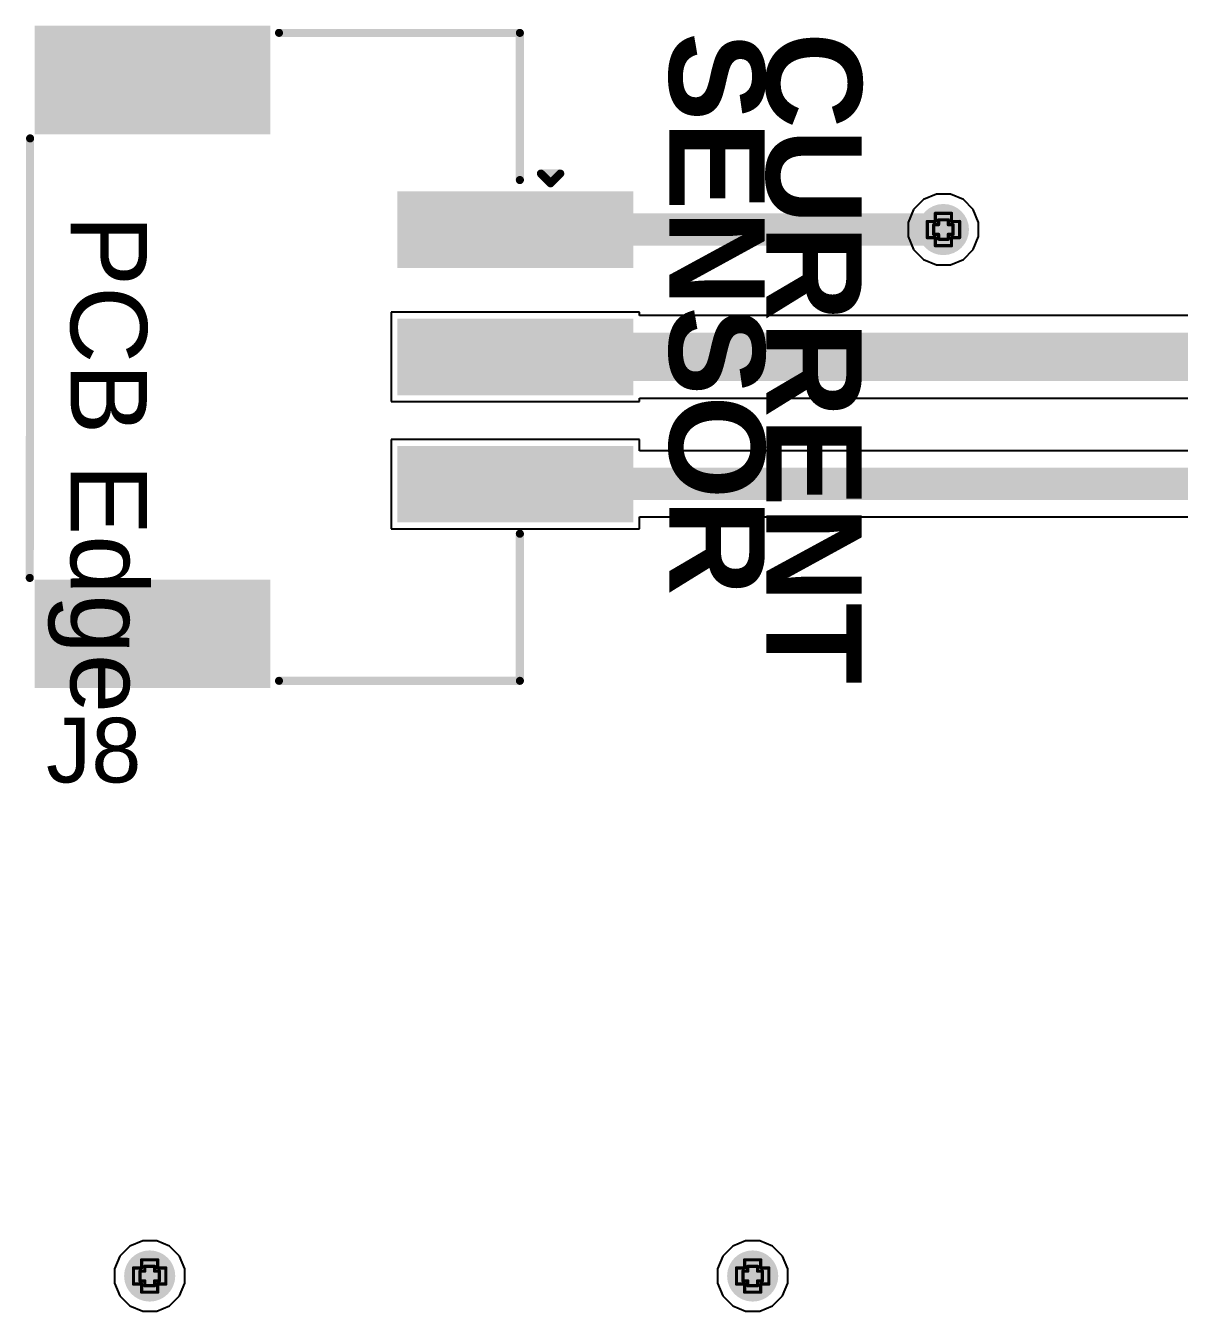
# Model space of a CAD drawing. Header units: inches. Extents: x -7 to 5163, y -3 to 5149.
# Drawn here: x 45.07 to 63.19, y 41.2 to 61.4 of the extents above; entities that cross this region are included whole.
import ezdxf

# ---------------------------------------------------------------- set-up
doc = ezdxf.new("R2010")
doc.units = ezdxf.units.IN
for name, color, linetype in [('Bottom Layer', 5, 'Continuous'), ('Bottom Solder', 6, 'Continuous'), ('Drill Drawing', 1, 'Continuous'), ('GND', 76, 'Continuous'), ('PWR', 16, 'Continuous'), ('Top Layer', 1, 'Continuous'), ('Top Overlay', 2, 'Continuous'), ('Top Paste', 8, 'Continuous'), ('Top Solder', 216, 'Continuous'), ('Via Holes', 16, 'Continuous')]:
    doc.layers.add(name, color=color, linetype=linetype)
doc.styles.add('Arial', font='', dxfattribs={"height": 0.2})
doc.styles.add('Arial_Bold', font='', dxfattribs={"height": 0.2})
doc.styles.get('Arial').set_extended_font_data('Arial')
doc.styles.get('Arial_Bold').set_extended_font_data('Arial', bold=True)

# ---------------------------------------------------------------- blocks, each defined once
blk = doc.blocks.new('WAFER_PH2_0_3PWB_66')
at = {"layer": 'Top Layer'}
for points in [[(-2.5, 4.6), (-1.5, 4.6), (-1.5, 1.1), (-2.5, 1.1)], [(-0.5, 4.6), (0.5, 4.6), (0.5, 1.1), (-0.5, 1.1)], [(1.5, 4.6), (2.5, 4.6), (2.5, 1.1), (1.5, 1.1)], [(-5.1, -1.1), (-3.6, -1.1), (-3.6, -4.6), (-5.1, -4.6)], [(3.6, -1.1), (5.1, -1.1), (5.1, -4.6), (3.6, -4.6)]]:
    blk.add_hatch(color=1, dxfattribs=at).paths.add_polyline_path(points)
at = {"layer": 'Top Paste'}
for points in [[(-2.5, 4.6), (-1.5, 4.6), (-1.5, 1.1), (-2.5, 1.1)], [(-0.5, 4.6), (0.5, 4.6), (0.5, 1.1), (-0.5, 1.1)], [(1.5, 4.6), (2.5, 4.6), (2.5, 1.1), (1.5, 1.1)], [(-5.1, -1.1), (-3.6, -1.1), (-3.6, -4.6), (-5.1, -4.6)], [(3.6, -1.1), (5.1, -1.1), (5.1, -4.6), (3.6, -4.6)]]:
    blk.add_hatch(color=8, dxfattribs=at).paths.add_polyline_path(points)
at = {"layer": 'Top Solder'}
for points in [[(-2.602, 4.702), (-1.398, 4.702), (-1.398, 0.998), (-2.602, 0.998)], [(-0.602, 4.702), (0.602, 4.702), (0.602, 0.998), (-0.602, 0.998)], [(1.398, 4.702), (2.602, 4.702), (2.602, 0.998), (1.398, 0.998)], [(-5.202, -0.998), (-3.498, -0.998), (-3.498, -4.702), (-5.202, -4.702)], [(3.498, -0.998), (5.202, -0.998), (5.202, -4.702), (3.498, -4.702)]]:
    blk.add_hatch(color=216, dxfattribs=at).paths.add_polyline_path(points)
at = {"layer": 'Top Overlay'}
for points in [[(-2.727, 3.404, 0.127, 0.127, 0), (-2.88, 3.556, 0.127, 0.127, 0)], [(-2.88, 3.251, 0.127, 0.127, 0), (-2.88, 3.556, 0.127, 0.127, 0)], [(-2.88, 3.251, 0.127, 0.127, 0), (-2.727, 3.404, 0.127, 0.127, 0)], [(-2.778, 2.921, 0.127, 0.127, 0), (-5.089, 2.921, 0.127, 0.127, 0)], [(-5.089, -0.864, 0.127, 0.127, 0), (-5.089, 2.921, 0.127, 0.127, 0)], [(5.089, 2.921, 0.127, 0.127, 0), (2.778, 2.921, 0.127, 0.127, 0)], [(5.089, -0.864, 0.127, 0.127, 0), (5.089, 2.921, 0.127, 0.127, 0)], [(3.473, -4.78, 0.127, 0.127, 0), (-3.432, -4.775, 0.127, 0.127, 0)]]:
    blk.add_lwpolyline(points, format="xyseb", dxfattribs=at)
for points in [[(-2.911, 3.556, 0.0635, 0.0635, 1), (-2.848, 3.556, 0.0635, 0.0635, 1)], [(-2.911, 3.556, 0.0635, 0.0635, 1), (-2.848, 3.556, 0.0635, 0.0635, 1)], [(-2.759, 3.404, 0.0635, 0.0635, 1), (-2.695, 3.404, 0.0635, 0.0635, 1)], [(-2.759, 3.404, 0.0635, 0.0635, 1), (-2.695, 3.404, 0.0635, 0.0635, 1)], [(-2.911, 3.251, 0.0635, 0.0635, 1), (-2.848, 3.251, 0.0635, 0.0635, 1)], [(-2.911, 3.251, 0.0635, 0.0635, 1), (-2.848, 3.251, 0.0635, 0.0635, 1)], [(-5.121, 2.921, 0.0635, 0.0635, 1), (-5.058, 2.921, 0.0635, 0.0635, 1)], [(-5.121, 2.921, 0.0635, 0.0635, 1), (-5.058, 2.921, 0.0635, 0.0635, 1)], [(-2.81, 2.921, 0.0635, 0.0635, 1), (-2.746, 2.921, 0.0635, 0.0635, 1)], [(2.746, 2.921, 0.0635, 0.0635, 1), (2.81, 2.921, 0.0635, 0.0635, 1)], [(5.058, 2.921, 0.0635, 0.0635, 1), (5.121, 2.921, 0.0635, 0.0635, 1)], [(5.058, 2.921, 0.0635, 0.0635, 1), (5.121, 2.921, 0.0635, 0.0635, 1)], [(-5.121, -0.864, 0.0635, 0.0635, 1), (-5.058, -0.864, 0.0635, 0.0635, 1)], [(5.058, -0.864, 0.0635, 0.0635, 1), (5.121, -0.864, 0.0635, 0.0635, 1)], [(-3.464, -4.775, 0.0635, 0.0635, 1), (-3.4, -4.775, 0.0635, 0.0635, 1)], [(3.441, -4.78, 0.0635, 0.0635, 1), (3.505, -4.78, 0.0635, 0.0635, 1)]]:
    blk.add_lwpolyline(points, format="xyseb", close=True, dxfattribs=at)
at = {"layer": 'Top Overlay', "style": 'Arial'}
blk.add_text('PCB Edge', height=1.2, dxfattribs=at).set_placement((-2.229, -4.138))

msp = doc.modelspace()

# ---------------------------------------------------------------- hatches: boundary and pattern name
at = {"layer": 'Bottom Layer'}
h = msp.add_hatch(color=5, dxfattribs=at)
edge = h.paths.add_edge_path()
edge.add_arc((59.487, 58.197), 0.3, 0, 360)
h = msp.add_hatch(color=5, dxfattribs=at)
edge = h.paths.add_edge_path()
edge.add_arc((47.015, 41.758), 0.3, 0, 360)
h = msp.add_hatch(color=5, dxfattribs=at)
edge = h.paths.add_edge_path()
edge.add_arc((56.49, 41.758), 0.3, 0, 360)
at = {"layer": 'Bottom Solder'}
h = msp.add_hatch(color=6, dxfattribs=at)
edge = h.paths.add_edge_path()
edge.add_arc((59.487, 58.197), 0.402, 0, 360)
h = msp.add_hatch(color=6, dxfattribs=at)
edge = h.paths.add_edge_path()
edge.add_arc((47.015, 41.758), 0.402, 0, 360)
h = msp.add_hatch(color=6, dxfattribs=at)
edge = h.paths.add_edge_path()
edge.add_arc((56.49, 41.758), 0.402, 0, 360)
at = {"layer": 'GND'}
h = msp.add_hatch(color=76, dxfattribs=at)
edge = h.paths.add_edge_path()
edge.add_arc((59.487, 58.197), 0.3, 0, 360)
h = msp.add_hatch(color=76, dxfattribs=at)
edge = h.paths.add_edge_path()
edge.add_arc((47.015, 41.758), 0.3, 0, 360)
h = msp.add_hatch(color=76, dxfattribs=at)
edge = h.paths.add_edge_path()
edge.add_arc((56.49, 41.758), 0.3, 0, 360)
at = {"layer": 'PWR'}
h = msp.add_hatch(color=16, dxfattribs=at)
edge = h.paths.add_edge_path()
edge.add_arc((59.487, 58.197), 0.3, 0, 360)
h = msp.add_hatch(color=16, dxfattribs=at)
edge = h.paths.add_edge_path()
edge.add_arc((47.015, 41.758), 0.3, 0, 360)
h = msp.add_hatch(color=16, dxfattribs=at)
edge = h.paths.add_edge_path()
edge.add_arc((56.49, 41.758), 0.3, 0, 360)
at = {"layer": 'Top Layer'}
h = msp.add_hatch(color=1, dxfattribs=at)
edge = h.paths.add_edge_path()
edge.add_arc((59.487, 58.197), 0.3, 0, 360)
h = msp.add_hatch(color=1, dxfattribs=at)
edge = h.paths.add_edge_path()
edge.add_arc((47.015, 41.758), 0.3, 0, 360)
h = msp.add_hatch(color=1, dxfattribs=at)
edge = h.paths.add_edge_path()
edge.add_arc((56.49, 41.758), 0.3, 0, 360)
at = {"layer": 'Top Solder'}
h = msp.add_hatch(color=216, dxfattribs=at)
edge = h.paths.add_edge_path()
edge.add_arc((59.487, 58.197), 0.402, 0, 360)
h = msp.add_hatch(color=216, dxfattribs=at)
edge = h.paths.add_edge_path()
edge.add_arc((47.015, 41.758), 0.402, 0, 360)
h = msp.add_hatch(color=216, dxfattribs=at)
edge = h.paths.add_edge_path()
edge.add_arc((56.49, 41.758), 0.402, 0, 360)
at = {"layer": 'Via Holes'}
h = msp.add_hatch(color=7, dxfattribs=at)
edge = h.paths.add_edge_path()
edge.add_arc((59.487, 58.197), 0.15, 0, 360)
h = msp.add_hatch(color=7, dxfattribs=at)
edge = h.paths.add_edge_path()
edge.add_arc((47.015, 41.758), 0.15, 0, 360)
h = msp.add_hatch(color=7, dxfattribs=at)
edge = h.paths.add_edge_path()
edge.add_arc((56.49, 41.758), 0.15, 0, 360)

# ---------------------------------------------------------------- linework, layer by layer
at = {"layer": 'Drill Drawing'}
for points in [[(59.36, 58.324, 0.0508, 0.0508, 0), (59.36, 58.451, 0.0508, 0.0508, 0)], [(59.36, 58.451, 0.0508, 0.0508, 0), (59.614, 58.451, 0.0508, 0.0508, 0)], [(59.411, 58.274, 0.0508, 0.0508, 0), (59.411, 58.35, 0.0508, 0.0508, 0)], [(59.411, 58.35, 0.0508, 0.0508, 0), (59.563, 58.35, 0.0508, 0.0508, 0)], [(59.563, 58.274, 0.0508, 0.0508, 0), (59.563, 58.35, 0.0508, 0.0508, 0)], [(59.614, 58.324, 0.0508, 0.0508, 0), (59.614, 58.451, 0.0508, 0.0508, 0)], [(59.233, 58.07, 0.0508, 0.0508, 0), (59.233, 58.324, 0.0508, 0.0508, 0)], [(59.233, 58.324, 0.0508, 0.0508, 0), (59.36, 58.324, 0.0508, 0.0508, 0)], [(59.334, 58.121, 0.0508, 0.0508, 0), (59.334, 58.274, 0.0508, 0.0508, 0)], [(59.334, 58.274, 0.0508, 0.0508, 0), (59.411, 58.274, 0.0508, 0.0508, 0)], [(59.563, 58.274, 0.0508, 0.0508, 0), (59.639, 58.274, 0.0508, 0.0508, 0)], [(59.614, 58.324, 0.0508, 0.0508, 0), (59.741, 58.324, 0.0508, 0.0508, 0)], [(59.639, 58.121, 0.0508, 0.0508, 0), (59.639, 58.274, 0.0508, 0.0508, 0)], [(59.741, 58.07, 0.0508, 0.0508, 0), (59.741, 58.324, 0.0508, 0.0508, 0)], [(59.233, 58.07, 0.0508, 0.0508, 0), (59.36, 58.07, 0.0508, 0.0508, 0)], [(59.334, 58.121, 0.0508, 0.0508, 0), (59.411, 58.121, 0.0508, 0.0508, 0)], [(59.36, 57.943, 0.0508, 0.0508, 0), (59.36, 58.07, 0.0508, 0.0508, 0)], [(59.36, 57.943, 0.0508, 0.0508, 0), (59.614, 57.943, 0.0508, 0.0508, 0)], [(59.411, 58.045, 0.0508, 0.0508, 0), (59.411, 58.121, 0.0508, 0.0508, 0)], [(59.411, 58.045, 0.0508, 0.0508, 0), (59.563, 58.045, 0.0508, 0.0508, 0)], [(59.563, 58.121, 0.0508, 0.0508, 0), (59.639, 58.121, 0.0508, 0.0508, 0)], [(59.563, 58.045, 0.0508, 0.0508, 0), (59.563, 58.121, 0.0508, 0.0508, 0)], [(59.614, 58.07, 0.0508, 0.0508, 0), (59.741, 58.07, 0.0508, 0.0508, 0)], [(59.614, 57.943, 0.0508, 0.0508, 0), (59.614, 58.07, 0.0508, 0.0508, 0)], [(46.888, 41.885, 0.0508, 0.0508, 0), (46.888, 42.012, 0.0508, 0.0508, 0)], [(46.888, 42.012, 0.0508, 0.0508, 0), (47.142, 42.012, 0.0508, 0.0508, 0)], [(47.142, 41.885, 0.0508, 0.0508, 0), (47.142, 42.012, 0.0508, 0.0508, 0)], [(56.363, 41.885, 0.0508, 0.0508, 0), (56.363, 42.012, 0.0508, 0.0508, 0)], [(56.363, 42.012, 0.0508, 0.0508, 0), (56.617, 42.012, 0.0508, 0.0508, 0)], [(56.617, 41.885, 0.0508, 0.0508, 0), (56.617, 42.012, 0.0508, 0.0508, 0)], [(46.761, 41.631, 0.0508, 0.0508, 0), (46.761, 41.885, 0.0508, 0.0508, 0)], [(46.761, 41.885, 0.0508, 0.0508, 0), (46.888, 41.885, 0.0508, 0.0508, 0)], [(46.863, 41.681, 0.0508, 0.0508, 0), (46.863, 41.834, 0.0508, 0.0508, 0)], [(46.863, 41.834, 0.0508, 0.0508, 0), (46.939, 41.834, 0.0508, 0.0508, 0)], [(46.939, 41.834, 0.0508, 0.0508, 0), (46.939, 41.91, 0.0508, 0.0508, 0)], [(46.939, 41.91, 0.0508, 0.0508, 0), (47.092, 41.91, 0.0508, 0.0508, 0)], [(47.092, 41.834, 0.0508, 0.0508, 0), (47.092, 41.91, 0.0508, 0.0508, 0)], [(47.092, 41.834, 0.0508, 0.0508, 0), (47.168, 41.834, 0.0508, 0.0508, 0)], [(47.142, 41.885, 0.0508, 0.0508, 0), (47.269, 41.885, 0.0508, 0.0508, 0)], [(47.168, 41.681, 0.0508, 0.0508, 0), (47.168, 41.834, 0.0508, 0.0508, 0)], [(47.269, 41.631, 0.0508, 0.0508, 0), (47.269, 41.885, 0.0508, 0.0508, 0)], [(56.236, 41.631, 0.0508, 0.0508, 0), (56.236, 41.885, 0.0508, 0.0508, 0)], [(56.236, 41.885, 0.0508, 0.0508, 0), (56.363, 41.885, 0.0508, 0.0508, 0)], [(56.337, 41.681, 0.0508, 0.0508, 0), (56.337, 41.834, 0.0508, 0.0508, 0)], [(56.337, 41.834, 0.0508, 0.0508, 0), (56.413, 41.834, 0.0508, 0.0508, 0)], [(56.413, 41.834, 0.0508, 0.0508, 0), (56.413, 41.91, 0.0508, 0.0508, 0)], [(56.413, 41.91, 0.0508, 0.0508, 0), (56.566, 41.91, 0.0508, 0.0508, 0)], [(56.566, 41.834, 0.0508, 0.0508, 0), (56.566, 41.91, 0.0508, 0.0508, 0)], [(56.566, 41.834, 0.0508, 0.0508, 0), (56.642, 41.834, 0.0508, 0.0508, 0)], [(56.617, 41.885, 0.0508, 0.0508, 0), (56.744, 41.885, 0.0508, 0.0508, 0)], [(56.642, 41.681, 0.0508, 0.0508, 0), (56.642, 41.834, 0.0508, 0.0508, 0)], [(56.744, 41.631, 0.0508, 0.0508, 0), (56.744, 41.885, 0.0508, 0.0508, 0)], [(46.761, 41.631, 0.0508, 0.0508, 0), (46.888, 41.631, 0.0508, 0.0508, 0)], [(46.863, 41.681, 0.0508, 0.0508, 0), (46.939, 41.681, 0.0508, 0.0508, 0)], [(46.888, 41.504, 0.0508, 0.0508, 0), (46.888, 41.631, 0.0508, 0.0508, 0)], [(46.939, 41.605, 0.0508, 0.0508, 0), (46.939, 41.681, 0.0508, 0.0508, 0)], [(46.939, 41.605, 0.0508, 0.0508, 0), (47.092, 41.605, 0.0508, 0.0508, 0)], [(47.092, 41.681, 0.0508, 0.0508, 0), (47.168, 41.681, 0.0508, 0.0508, 0)], [(47.092, 41.605, 0.0508, 0.0508, 0), (47.092, 41.681, 0.0508, 0.0508, 0)], [(47.142, 41.631, 0.0508, 0.0508, 0), (47.269, 41.631, 0.0508, 0.0508, 0)], [(47.142, 41.504, 0.0508, 0.0508, 0), (47.142, 41.631, 0.0508, 0.0508, 0)], [(56.236, 41.631, 0.0508, 0.0508, 0), (56.363, 41.631, 0.0508, 0.0508, 0)], [(56.337, 41.681, 0.0508, 0.0508, 0), (56.413, 41.681, 0.0508, 0.0508, 0)], [(56.363, 41.504, 0.0508, 0.0508, 0), (56.363, 41.631, 0.0508, 0.0508, 0)], [(56.413, 41.605, 0.0508, 0.0508, 0), (56.413, 41.681, 0.0508, 0.0508, 0)], [(56.413, 41.605, 0.0508, 0.0508, 0), (56.566, 41.605, 0.0508, 0.0508, 0)], [(56.566, 41.681, 0.0508, 0.0508, 0), (56.642, 41.681, 0.0508, 0.0508, 0)], [(56.566, 41.605, 0.0508, 0.0508, 0), (56.566, 41.681, 0.0508, 0.0508, 0)], [(56.617, 41.631, 0.0508, 0.0508, 0), (56.744, 41.631, 0.0508, 0.0508, 0)], [(56.617, 41.504, 0.0508, 0.0508, 0), (56.617, 41.631, 0.0508, 0.0508, 0)], [(46.888, 41.504, 0.0508, 0.0508, 0), (47.142, 41.504, 0.0508, 0.0508, 0)], [(56.363, 41.504, 0.0508, 0.0508, 0), (56.617, 41.504, 0.0508, 0.0508, 0)]]:
    msp.add_lwpolyline(points, format="xyseb", dxfattribs=at)
for points in [[(59.347, 58.451, 0.0254, 0.0254, 1), (59.373, 58.451, 0.0254, 0.0254, 1)], [(59.347, 58.451, 0.0254, 0.0254, 1), (59.373, 58.451, 0.0254, 0.0254, 1)], [(59.398, 58.35, 0.0254, 0.0254, 1), (59.423, 58.35, 0.0254, 0.0254, 1)], [(59.398, 58.35, 0.0254, 0.0254, 1), (59.423, 58.35, 0.0254, 0.0254, 1)], [(59.55, 58.35, 0.0254, 0.0254, 1), (59.576, 58.35, 0.0254, 0.0254, 1)], [(59.55, 58.35, 0.0254, 0.0254, 1), (59.576, 58.35, 0.0254, 0.0254, 1)], [(59.601, 58.451, 0.0254, 0.0254, 1), (59.627, 58.451, 0.0254, 0.0254, 1)], [(59.601, 58.451, 0.0254, 0.0254, 1), (59.627, 58.451, 0.0254, 0.0254, 1)], [(59.22, 58.324, 0.0254, 0.0254, 1), (59.245, 58.324, 0.0254, 0.0254, 1)], [(59.22, 58.324, 0.0254, 0.0254, 1), (59.245, 58.324, 0.0254, 0.0254, 1)], [(59.322, 58.274, 0.0254, 0.0254, 1), (59.347, 58.274, 0.0254, 0.0254, 1)], [(59.322, 58.274, 0.0254, 0.0254, 1), (59.347, 58.274, 0.0254, 0.0254, 1)], [(59.347, 58.324, 0.0254, 0.0254, 1), (59.373, 58.324, 0.0254, 0.0254, 1)], [(59.347, 58.324, 0.0254, 0.0254, 1), (59.373, 58.324, 0.0254, 0.0254, 1)], [(59.398, 58.274, 0.0254, 0.0254, 1), (59.423, 58.274, 0.0254, 0.0254, 1)], [(59.398, 58.274, 0.0254, 0.0254, 1), (59.423, 58.274, 0.0254, 0.0254, 1)], [(59.55, 58.274, 0.0254, 0.0254, 1), (59.576, 58.274, 0.0254, 0.0254, 1)], [(59.55, 58.274, 0.0254, 0.0254, 1), (59.576, 58.274, 0.0254, 0.0254, 1)], [(59.601, 58.324, 0.0254, 0.0254, 1), (59.627, 58.324, 0.0254, 0.0254, 1)], [(59.601, 58.324, 0.0254, 0.0254, 1), (59.627, 58.324, 0.0254, 0.0254, 1)], [(59.627, 58.274, 0.0254, 0.0254, 1), (59.652, 58.274, 0.0254, 0.0254, 1)], [(59.627, 58.274, 0.0254, 0.0254, 1), (59.652, 58.274, 0.0254, 0.0254, 1)], [(59.728, 58.324, 0.0254, 0.0254, 1), (59.754, 58.324, 0.0254, 0.0254, 1)], [(59.728, 58.324, 0.0254, 0.0254, 1), (59.754, 58.324, 0.0254, 0.0254, 1)], [(59.22, 58.07, 0.0254, 0.0254, 1), (59.245, 58.07, 0.0254, 0.0254, 1)], [(59.22, 58.07, 0.0254, 0.0254, 1), (59.245, 58.07, 0.0254, 0.0254, 1)], [(59.322, 58.121, 0.0254, 0.0254, 1), (59.347, 58.121, 0.0254, 0.0254, 1)], [(59.322, 58.121, 0.0254, 0.0254, 1), (59.347, 58.121, 0.0254, 0.0254, 1)], [(59.347, 58.07, 0.0254, 0.0254, 1), (59.373, 58.07, 0.0254, 0.0254, 1)], [(59.347, 58.07, 0.0254, 0.0254, 1), (59.373, 58.07, 0.0254, 0.0254, 1)], [(59.347, 57.943, 0.0254, 0.0254, 1), (59.373, 57.943, 0.0254, 0.0254, 1)], [(59.347, 57.943, 0.0254, 0.0254, 1), (59.373, 57.943, 0.0254, 0.0254, 1)], [(59.398, 58.121, 0.0254, 0.0254, 1), (59.423, 58.121, 0.0254, 0.0254, 1)], [(59.398, 58.121, 0.0254, 0.0254, 1), (59.423, 58.121, 0.0254, 0.0254, 1)], [(59.398, 58.045, 0.0254, 0.0254, 1), (59.423, 58.045, 0.0254, 0.0254, 1)], [(59.398, 58.045, 0.0254, 0.0254, 1), (59.423, 58.045, 0.0254, 0.0254, 1)], [(59.55, 58.121, 0.0254, 0.0254, 1), (59.576, 58.121, 0.0254, 0.0254, 1)], [(59.55, 58.121, 0.0254, 0.0254, 1), (59.576, 58.121, 0.0254, 0.0254, 1)], [(59.55, 58.045, 0.0254, 0.0254, 1), (59.576, 58.045, 0.0254, 0.0254, 1)], [(59.55, 58.045, 0.0254, 0.0254, 1), (59.576, 58.045, 0.0254, 0.0254, 1)], [(59.601, 58.07, 0.0254, 0.0254, 1), (59.627, 58.07, 0.0254, 0.0254, 1)], [(59.601, 58.07, 0.0254, 0.0254, 1), (59.627, 58.07, 0.0254, 0.0254, 1)], [(59.601, 57.943, 0.0254, 0.0254, 1), (59.627, 57.943, 0.0254, 0.0254, 1)], [(59.601, 57.943, 0.0254, 0.0254, 1), (59.627, 57.943, 0.0254, 0.0254, 1)], [(59.627, 58.121, 0.0254, 0.0254, 1), (59.652, 58.121, 0.0254, 0.0254, 1)], [(59.627, 58.121, 0.0254, 0.0254, 1), (59.652, 58.121, 0.0254, 0.0254, 1)], [(59.728, 58.07, 0.0254, 0.0254, 1), (59.754, 58.07, 0.0254, 0.0254, 1)], [(59.728, 58.07, 0.0254, 0.0254, 1), (59.754, 58.07, 0.0254, 0.0254, 1)], [(46.876, 42.012, 0.0254, 0.0254, 1), (46.901, 42.012, 0.0254, 0.0254, 1)], [(46.876, 42.012, 0.0254, 0.0254, 1), (46.901, 42.012, 0.0254, 0.0254, 1)], [(47.13, 42.012, 0.0254, 0.0254, 1), (47.155, 42.012, 0.0254, 0.0254, 1)], [(47.13, 42.012, 0.0254, 0.0254, 1), (47.155, 42.012, 0.0254, 0.0254, 1)], [(56.35, 42.012, 0.0254, 0.0254, 1), (56.375, 42.012, 0.0254, 0.0254, 1)], [(56.35, 42.012, 0.0254, 0.0254, 1), (56.375, 42.012, 0.0254, 0.0254, 1)], [(56.604, 42.012, 0.0254, 0.0254, 1), (56.629, 42.012, 0.0254, 0.0254, 1)], [(56.604, 42.012, 0.0254, 0.0254, 1), (56.629, 42.012, 0.0254, 0.0254, 1)], [(46.749, 41.885, 0.0254, 0.0254, 1), (46.774, 41.885, 0.0254, 0.0254, 1)], [(46.749, 41.885, 0.0254, 0.0254, 1), (46.774, 41.885, 0.0254, 0.0254, 1)], [(46.85, 41.834, 0.0254, 0.0254, 1), (46.876, 41.834, 0.0254, 0.0254, 1)], [(46.85, 41.834, 0.0254, 0.0254, 1), (46.876, 41.834, 0.0254, 0.0254, 1)], [(46.876, 41.885, 0.0254, 0.0254, 1), (46.901, 41.885, 0.0254, 0.0254, 1)], [(46.876, 41.885, 0.0254, 0.0254, 1), (46.901, 41.885, 0.0254, 0.0254, 1)], [(46.926, 41.91, 0.0254, 0.0254, 1), (46.952, 41.91, 0.0254, 0.0254, 1)], [(46.926, 41.91, 0.0254, 0.0254, 1), (46.952, 41.91, 0.0254, 0.0254, 1)], [(46.926, 41.834, 0.0254, 0.0254, 1), (46.952, 41.834, 0.0254, 0.0254, 1)], [(46.926, 41.834, 0.0254, 0.0254, 1), (46.952, 41.834, 0.0254, 0.0254, 1)], [(47.079, 41.91, 0.0254, 0.0254, 1), (47.104, 41.91, 0.0254, 0.0254, 1)], [(47.079, 41.91, 0.0254, 0.0254, 1), (47.104, 41.91, 0.0254, 0.0254, 1)], [(47.079, 41.834, 0.0254, 0.0254, 1), (47.104, 41.834, 0.0254, 0.0254, 1)], [(47.079, 41.834, 0.0254, 0.0254, 1), (47.104, 41.834, 0.0254, 0.0254, 1)], [(47.13, 41.885, 0.0254, 0.0254, 1), (47.155, 41.885, 0.0254, 0.0254, 1)], [(47.13, 41.885, 0.0254, 0.0254, 1), (47.155, 41.885, 0.0254, 0.0254, 1)], [(47.155, 41.834, 0.0254, 0.0254, 1), (47.18, 41.834, 0.0254, 0.0254, 1)], [(47.155, 41.834, 0.0254, 0.0254, 1), (47.18, 41.834, 0.0254, 0.0254, 1)], [(47.257, 41.885, 0.0254, 0.0254, 1), (47.282, 41.885, 0.0254, 0.0254, 1)], [(47.257, 41.885, 0.0254, 0.0254, 1), (47.282, 41.885, 0.0254, 0.0254, 1)], [(56.223, 41.885, 0.0254, 0.0254, 1), (56.248, 41.885, 0.0254, 0.0254, 1)], [(56.223, 41.885, 0.0254, 0.0254, 1), (56.248, 41.885, 0.0254, 0.0254, 1)], [(56.324, 41.834, 0.0254, 0.0254, 1), (56.35, 41.834, 0.0254, 0.0254, 1)], [(56.324, 41.834, 0.0254, 0.0254, 1), (56.35, 41.834, 0.0254, 0.0254, 1)], [(56.35, 41.885, 0.0254, 0.0254, 1), (56.375, 41.885, 0.0254, 0.0254, 1)], [(56.35, 41.885, 0.0254, 0.0254, 1), (56.375, 41.885, 0.0254, 0.0254, 1)], [(56.401, 41.91, 0.0254, 0.0254, 1), (56.426, 41.91, 0.0254, 0.0254, 1)], [(56.401, 41.91, 0.0254, 0.0254, 1), (56.426, 41.91, 0.0254, 0.0254, 1)], [(56.401, 41.834, 0.0254, 0.0254, 1), (56.426, 41.834, 0.0254, 0.0254, 1)], [(56.401, 41.834, 0.0254, 0.0254, 1), (56.426, 41.834, 0.0254, 0.0254, 1)], [(56.553, 41.91, 0.0254, 0.0254, 1), (56.578, 41.91, 0.0254, 0.0254, 1)], [(56.553, 41.91, 0.0254, 0.0254, 1), (56.578, 41.91, 0.0254, 0.0254, 1)], [(56.553, 41.834, 0.0254, 0.0254, 1), (56.578, 41.834, 0.0254, 0.0254, 1)], [(56.553, 41.834, 0.0254, 0.0254, 1), (56.578, 41.834, 0.0254, 0.0254, 1)], [(56.604, 41.885, 0.0254, 0.0254, 1), (56.629, 41.885, 0.0254, 0.0254, 1)], [(56.604, 41.885, 0.0254, 0.0254, 1), (56.629, 41.885, 0.0254, 0.0254, 1)], [(56.629, 41.834, 0.0254, 0.0254, 1), (56.655, 41.834, 0.0254, 0.0254, 1)], [(56.629, 41.834, 0.0254, 0.0254, 1), (56.655, 41.834, 0.0254, 0.0254, 1)], [(56.731, 41.885, 0.0254, 0.0254, 1), (56.756, 41.885, 0.0254, 0.0254, 1)], [(56.731, 41.885, 0.0254, 0.0254, 1), (56.756, 41.885, 0.0254, 0.0254, 1)], [(46.749, 41.631, 0.0254, 0.0254, 1), (46.774, 41.631, 0.0254, 0.0254, 1)], [(46.749, 41.631, 0.0254, 0.0254, 1), (46.774, 41.631, 0.0254, 0.0254, 1)], [(46.85, 41.681, 0.0254, 0.0254, 1), (46.876, 41.681, 0.0254, 0.0254, 1)], [(46.85, 41.681, 0.0254, 0.0254, 1), (46.876, 41.681, 0.0254, 0.0254, 1)], [(46.876, 41.631, 0.0254, 0.0254, 1), (46.901, 41.631, 0.0254, 0.0254, 1)], [(46.876, 41.631, 0.0254, 0.0254, 1), (46.901, 41.631, 0.0254, 0.0254, 1)], [(46.926, 41.681, 0.0254, 0.0254, 1), (46.952, 41.681, 0.0254, 0.0254, 1)], [(46.926, 41.681, 0.0254, 0.0254, 1), (46.952, 41.681, 0.0254, 0.0254, 1)], [(46.926, 41.605, 0.0254, 0.0254, 1), (46.952, 41.605, 0.0254, 0.0254, 1)], [(46.926, 41.605, 0.0254, 0.0254, 1), (46.952, 41.605, 0.0254, 0.0254, 1)], [(47.079, 41.681, 0.0254, 0.0254, 1), (47.104, 41.681, 0.0254, 0.0254, 1)], [(47.079, 41.681, 0.0254, 0.0254, 1), (47.104, 41.681, 0.0254, 0.0254, 1)], [(47.079, 41.605, 0.0254, 0.0254, 1), (47.104, 41.605, 0.0254, 0.0254, 1)], [(47.079, 41.605, 0.0254, 0.0254, 1), (47.104, 41.605, 0.0254, 0.0254, 1)], [(47.13, 41.631, 0.0254, 0.0254, 1), (47.155, 41.631, 0.0254, 0.0254, 1)], [(47.13, 41.631, 0.0254, 0.0254, 1), (47.155, 41.631, 0.0254, 0.0254, 1)], [(47.155, 41.681, 0.0254, 0.0254, 1), (47.18, 41.681, 0.0254, 0.0254, 1)], [(47.155, 41.681, 0.0254, 0.0254, 1), (47.18, 41.681, 0.0254, 0.0254, 1)], [(47.257, 41.631, 0.0254, 0.0254, 1), (47.282, 41.631, 0.0254, 0.0254, 1)], [(47.257, 41.631, 0.0254, 0.0254, 1), (47.282, 41.631, 0.0254, 0.0254, 1)], [(56.223, 41.631, 0.0254, 0.0254, 1), (56.248, 41.631, 0.0254, 0.0254, 1)], [(56.223, 41.631, 0.0254, 0.0254, 1), (56.248, 41.631, 0.0254, 0.0254, 1)], [(56.324, 41.681, 0.0254, 0.0254, 1), (56.35, 41.681, 0.0254, 0.0254, 1)], [(56.324, 41.681, 0.0254, 0.0254, 1), (56.35, 41.681, 0.0254, 0.0254, 1)], [(56.35, 41.631, 0.0254, 0.0254, 1), (56.375, 41.631, 0.0254, 0.0254, 1)], [(56.35, 41.631, 0.0254, 0.0254, 1), (56.375, 41.631, 0.0254, 0.0254, 1)], [(56.401, 41.681, 0.0254, 0.0254, 1), (56.426, 41.681, 0.0254, 0.0254, 1)], [(56.401, 41.681, 0.0254, 0.0254, 1), (56.426, 41.681, 0.0254, 0.0254, 1)], [(56.401, 41.605, 0.0254, 0.0254, 1), (56.426, 41.605, 0.0254, 0.0254, 1)], [(56.401, 41.605, 0.0254, 0.0254, 1), (56.426, 41.605, 0.0254, 0.0254, 1)], [(56.553, 41.681, 0.0254, 0.0254, 1), (56.578, 41.681, 0.0254, 0.0254, 1)], [(56.553, 41.681, 0.0254, 0.0254, 1), (56.578, 41.681, 0.0254, 0.0254, 1)], [(56.553, 41.605, 0.0254, 0.0254, 1), (56.578, 41.605, 0.0254, 0.0254, 1)], [(56.553, 41.605, 0.0254, 0.0254, 1), (56.578, 41.605, 0.0254, 0.0254, 1)], [(56.604, 41.631, 0.0254, 0.0254, 1), (56.629, 41.631, 0.0254, 0.0254, 1)], [(56.604, 41.631, 0.0254, 0.0254, 1), (56.629, 41.631, 0.0254, 0.0254, 1)], [(56.629, 41.681, 0.0254, 0.0254, 1), (56.655, 41.681, 0.0254, 0.0254, 1)], [(56.629, 41.681, 0.0254, 0.0254, 1), (56.655, 41.681, 0.0254, 0.0254, 1)], [(56.731, 41.631, 0.0254, 0.0254, 1), (56.756, 41.631, 0.0254, 0.0254, 1)], [(56.731, 41.631, 0.0254, 0.0254, 1), (56.756, 41.631, 0.0254, 0.0254, 1)], [(46.876, 41.504, 0.0254, 0.0254, 1), (46.901, 41.504, 0.0254, 0.0254, 1)], [(46.876, 41.504, 0.0254, 0.0254, 1), (46.901, 41.504, 0.0254, 0.0254, 1)], [(47.13, 41.504, 0.0254, 0.0254, 1), (47.155, 41.504, 0.0254, 0.0254, 1)], [(47.13, 41.504, 0.0254, 0.0254, 1), (47.155, 41.504, 0.0254, 0.0254, 1)], [(56.35, 41.504, 0.0254, 0.0254, 1), (56.375, 41.504, 0.0254, 0.0254, 1)], [(56.35, 41.504, 0.0254, 0.0254, 1), (56.375, 41.504, 0.0254, 0.0254, 1)], [(56.604, 41.504, 0.0254, 0.0254, 1), (56.629, 41.504, 0.0254, 0.0254, 1)], [(56.604, 41.504, 0.0254, 0.0254, 1), (56.629, 41.504, 0.0254, 0.0254, 1)]]:
    msp.add_lwpolyline(points, format="xyseb", close=True, dxfattribs=at)
at = {"layer": 'PWR'}
for p, q in [((59.173, 58.667), (59.017, 58.511)), ((59.377, 58.751), (59.173, 58.667)), ((59.597, 58.751), (59.377, 58.751)), ((59.801, 58.667), (59.597, 58.751)), ((59.956, 58.511), (59.801, 58.667)), ((59.017, 58.511), (58.933, 58.308)), ((60.041, 58.308), (59.956, 58.511)), ((58.933, 58.308), (58.933, 58.087)), ((60.041, 58.087), (60.041, 58.308)), ((58.933, 58.087), (59.017, 57.884)), ((59.956, 57.884), (60.041, 58.087)), ((59.017, 57.884), (59.173, 57.728)), ((59.801, 57.728), (59.956, 57.884)), ((59.173, 57.728), (59.377, 57.643)), ((59.377, 57.643), (59.597, 57.643)), ((59.597, 57.643), (59.801, 57.728)), ((46.702, 42.227), (46.546, 42.071)), ((46.905, 42.312), (46.702, 42.227)), ((47.126, 42.312), (46.905, 42.312)), ((47.329, 42.227), (47.126, 42.312)), ((47.485, 42.071), (47.329, 42.227)), ((56.176, 42.227), (56.02, 42.071)), ((56.379, 42.312), (56.176, 42.227)), ((56.6, 42.312), (56.379, 42.312)), ((56.803, 42.227), (56.6, 42.312)), ((56.959, 42.071), (56.803, 42.227)), ((46.546, 42.071), (46.461, 41.868)), ((47.569, 41.868), (47.485, 42.071)), ((56.02, 42.071), (55.936, 41.868)), ((57.044, 41.868), (56.959, 42.071)), ((46.461, 41.868), (46.461, 41.647)), ((47.569, 41.647), (47.569, 41.868)), ((55.936, 41.868), (55.936, 41.647)), ((57.044, 41.647), (57.044, 41.868)), ((46.461, 41.647), (46.546, 41.444)), ((47.485, 41.444), (47.569, 41.647)), ((55.936, 41.647), (56.02, 41.444)), ((56.959, 41.444), (57.044, 41.647)), ((46.546, 41.444), (46.702, 41.288)), ((47.329, 41.288), (47.485, 41.444)), ((56.02, 41.444), (56.176, 41.288)), ((56.803, 41.288), (56.959, 41.444)), ((46.702, 41.288), (46.905, 41.204)), ((46.905, 41.204), (47.126, 41.204)), ((47.126, 41.204), (47.329, 41.288)), ((56.176, 41.288), (56.379, 41.204)), ((56.379, 41.204), (56.6, 41.204)), ((56.6, 41.204), (56.803, 41.288))]:
    msp.add_line(p, q, dxfattribs=at)
at = {"layer": 'Top Layer'}
for p, q in [((54.714, 56.901), (50.808, 56.901)), ((50.808, 56.901), (50.808, 55.494)), ((54.714, 56.845), (54.714, 56.901)), ((123.952, 56.845), (54.714, 56.845)), ((54.714, 55.494), (54.714, 55.55)), ((54.714, 55.55), (123.952, 55.55)), ((50.808, 55.494), (54.714, 55.494)), ((54.714, 54.901), (50.808, 54.901)), ((50.808, 54.901), (50.808, 53.494)), ((54.714, 54.722), (54.714, 54.901)), ((114.255, 54.722), (54.714, 54.722)), ((54.714, 53.494), (54.714, 53.686)), ((54.714, 53.686), (114.255, 53.686)), ((50.808, 53.494), (54.714, 53.494))]:
    msp.add_line(p, q, dxfattribs=at)
for points in [[(52.768, 58.197, 0.508, 0.508, 0), (59.487, 58.197, 0.508, 0.508, 0)], [(52.761, 56.197, 0.762, 0.762, 0), (123.952, 56.197, 0.762, 0.762, 0)], [(52.767, 54.204, 0.508, 0.508, 0), (114.452, 54.204, 0.508, 0.508, 0)]]:
    msp.add_lwpolyline(points, format="xyseb", dxfattribs=at)
for points in [[(52.641, 58.197, 0.254, 0.254, 1), (52.895, 58.197, 0.254, 0.254, 1)], [(59.36, 58.197, 0.254, 0.254, 1), (59.614, 58.197, 0.254, 0.254, 1)], [(52.57, 56.197, 0.381, 0.381, 1), (52.951, 56.197, 0.381, 0.381, 1)], [(52.64, 54.204, 0.254, 0.254, 1), (52.894, 54.204, 0.254, 0.254, 1)]]:
    msp.add_lwpolyline(points, format="xyseb", close=True, dxfattribs=at)

# ---------------------------------------------------------------- block references
at = {"rotation": 270}
msp.add_blockref('WAFER_PH2_0_3PWB_66', (49.911, 56.197), dxfattribs=at)

# ---------------------------------------------------------------- texts
at = {"layer": 'Top Overlay', "style": 'Arial_Bold'}
for s, p in [('SENSOR', (55.18, 61.297)), ('CURRENT', (56.705, 61.297))]:
    msp.add_text(s, height=1.5, rotation=270, dxfattribs=at).set_placement(p)
at = {"layer": 'Top Overlay', "style": 'Arial'}
msp.add_text('J8', height=1.016, dxfattribs=at).set_placement((45.387, 49.511))

doc.saveas('drawing.dxf')
